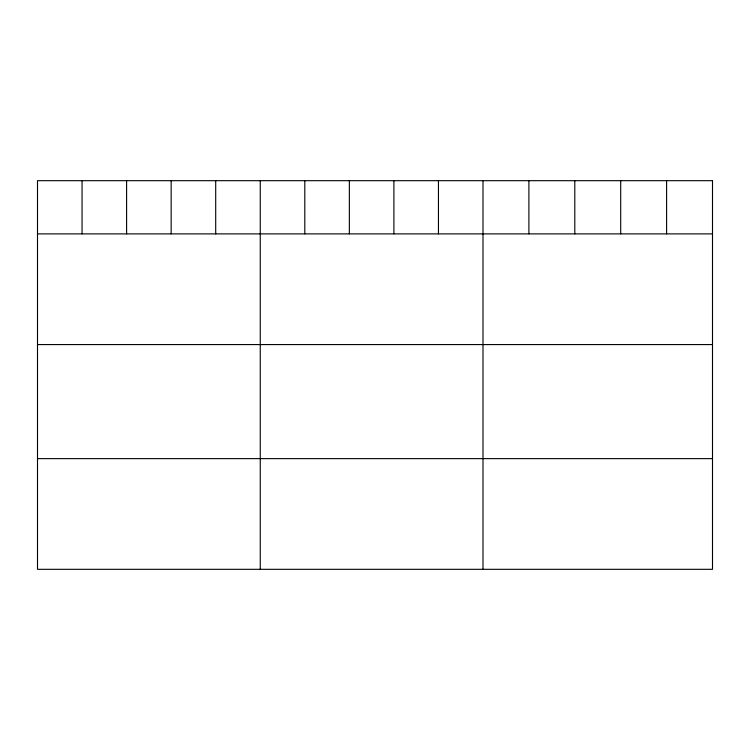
<?xml version="1.0" encoding="UTF-8"?>
<svg xmlns="http://www.w3.org/2000/svg" width="750" height="750" viewBox="0 0 750 750"><rect width="100%" height="100%" fill="white"/><g stroke="black" fill="none" stroke-linecap="round" stroke-linejoin="round"><path stroke-width="1.12" d="M37.5 233.887L712.5 233.887M37.5 344.578L712.5 344.578M37.5 458.625L712.5 458.625M666.6 180.684L666.6 233.887M620.7 180.684L620.7 233.887M574.8 180.684L574.8 233.887M528.9 180.684L528.9 233.887M483 180.684L483 569.316M438.45 180.684L438.45 233.887M393.9 180.684L393.9 233.887M349.35 180.684L349.35 233.887M304.8 180.684L304.8 233.887M260.25 180.684L260.25 569.316M215.7 180.684L215.7 233.887M171.15 180.684L171.15 233.887M126.6 180.684L126.6 233.887M82.05 180.684L82.05 233.887M712.5 180.684L37.5 180.684L37.5 569.316L712.5 569.316L712.5 180.684"/></g></svg>
